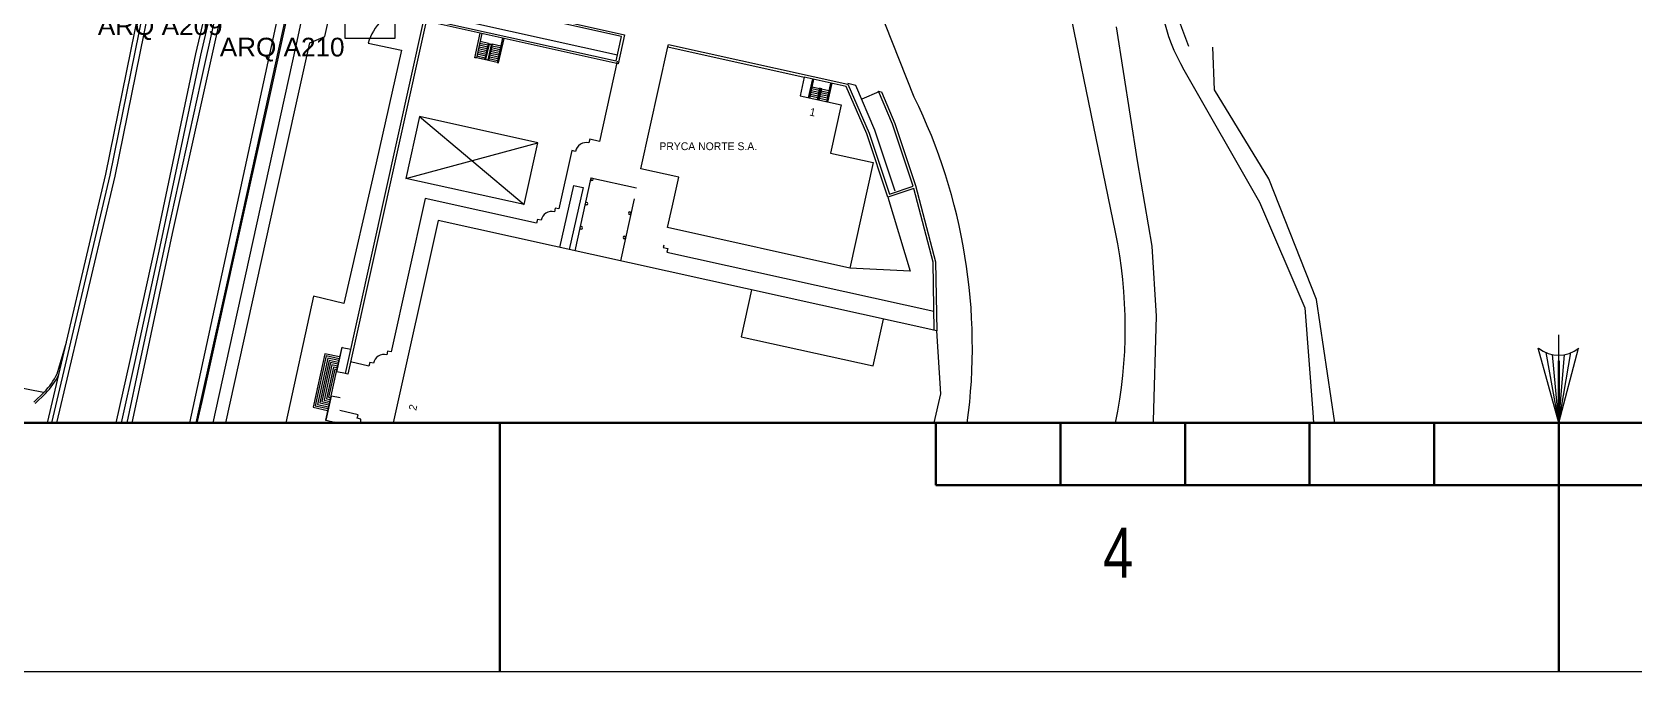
# Model space of a CAD drawing. Header units: millimetres. Extents: x 563164 to 564847, y 4765050 to 4766444.
# Drawn here: x 563760.2 to 564017.4, y 4765050.2 to 4765153 of the extents above; entities that cross this region are included whole.
import ezdxf
from ezdxf.enums import TextEntityAlignment as Align

# ---------------------------------------------------------------- set-up
doc = ezdxf.new("R2010")
doc.units = ezdxf.units.MM
doc.layers.get('0').update_dxf_attribs({"lineweight": 0})
for name, color, linetype, lineweight in [('58 Formato plano y líneas de solape - Planoaren formatua eta gainjartze-marrak', 7, 'Continuous', 0), ('60 Arquetas y armarios existentes - Lehendik dauden kutxatilak eta armairuak', 7, 'Continuous', 0), ('7 Cartografía - Kartografia', 7, 'Continuous', 0), ('Default', 7, 'Continuous', 0)]:
    doc.layers.add(name, color=color, linetype=linetype, lineweight=lineweight)
doc.styles.add('StyleArial', font='arial.ttf')
doc.styles.add('Styledgn105', font='dgn105.shx')

# ---------------------------------------------------------------- blocks, each defined once
blk = doc.blocks.new('OCA99E10')
at = {"layer": '60 Arquetas y armarios existentes - Lehendik dauden kutxatilak eta armairuak', "color": 5, "linetype": 'Continuous', "lineweight": 13, "flags": 128}
blk.add_lwpolyline([(-4, 4), (4, 4), (4, -4), (-4, -4), (-4, 4)], dxfattribs=at)

msp = doc.modelspace()

# ---------------------------------------------------------------- linework, layer by layer
at = {"layer": '58 Formato plano y líneas de solape - Planoaren formatua eta gainjartze-marrak', "color": 7, "linetype": 'Continuous', "lineweight": 0}
msp.add_line((564005.35, 4765090.22), (564005.35, 4765104.37), dxfattribs=at)
at = {"layer": '58 Formato plano y líneas de solape - Planoaren formatua eta gainjartze-marrak', "color": 7, "linetype": 'Continuous', "lineweight": 13}
for q in [(564002.07, 4765102.22), (564003.31, 4765101.54), (564004.33, 4765101.2), (564008.52, 4765102.22), (564007.27, 4765101.54), (564006.25, 4765101.2)]:
    msp.add_line((564005.35, 4765090.22), q, dxfattribs=at)
at = {"layer": '58 Formato plano y líneas de solape - Planoaren formatua eta gainjartze-marrak', "color": 7, "linetype": 'Continuous', "lineweight": 30}
for p, q in [((564005.35, 4765050.22), (564005.35, 4765100.22)), ((563835.35, 4765050.22), (563835.35, 4765090.22)), ((564105.35, 4765090.22), (563905.35, 4765090.22)), ((563905.35, 4765080.22), (563905.35, 4765090.22)), ((563925.35, 4765080.22), (563925.35, 4765090.22)), ((563945.35, 4765080.22), (563945.35, 4765090.22)), ((563965.35, 4765080.22), (563965.35, 4765090.22)), ((563985.35, 4765080.22), (563985.35, 4765090.22)), ((564005.35, 4765080.22), (564005.35, 4765090.22)), ((564105.35, 4765080.22), (563905.35, 4765080.22))]:
    msp.add_line(p, q, dxfattribs=at)
at = {"layer": '58 Formato plano y líneas de solape - Planoaren formatua eta gainjartze-marrak', "color": 7, "linetype": 'Continuous', "lineweight": 0, "flags": 128}
msp.add_lwpolyline([(563164.35, 4766238.22), (564846.35, 4766238.22), (564846.35, 4765050.22), (563164.35, 4765050.22), (563164.35, 4766238.22)], dxfattribs=at)
at = {"layer": '58 Formato plano y líneas de solape - Planoaren formatua eta gainjartze-marrak', "color": 7, "linetype": 'Continuous', "lineweight": 30, "flags": 128}
msp.add_lwpolyline([(563204.35, 4765090.22), (563204.35, 4766198.22), (564806.35, 4766198.22), (564806.35, 4765090.22), (564806.35, 4765090.22), (564806.35, 4765090.22), (564806.35, 4765090.22), (564806.35, 4765090.22), (563204.35, 4765090.22)], dxfattribs=at)
at = {"layer": '58 Formato plano y líneas de solape - Planoaren formatua eta gainjartze-marrak', "color": 7, "linetype": 'Continuous', "lineweight": 13}
msp.add_arc((564005.33, 4765106.27), 5.16, 231.3763, 308.6581, dxfattribs=at)
at = {"layer": '7 Cartografía - Kartografia', "color": 253, "linetype": 'Continuous', "lineweight": 0, "true_color": 0x9a9a9a}
for p, q in [((563819.9, 4765156.98), (563854.23, 4765149.36)), ((563833.15, 4765149.43), (563831.78, 4765149.73)), ((563833.21, 4765149.72), (563831.85, 4765150.02)), ((563833.28, 4765150.01), (563831.91, 4765150.31)), ((563833.34, 4765150.3), (563831.98, 4765150.61)), ((563833.41, 4765150.6), (563832.04, 4765150.9)), ((563833.47, 4765150.89), (563832.11, 4765151.19)), ((563833.54, 4765151.18), (563832.17, 4765151.49)), ((563835.23, 4765149.58), (563833.86, 4765149.88)), ((563835.3, 4765149.87), (563833.93, 4765150.17)), ((563835.36, 4765150.16), (563833.99, 4765150.47)), ((563835.43, 4765150.46), (563834.06, 4765150.76)), ((563835.49, 4765150.75), (563834.12, 4765151.05)), ((563857.98, 4765131.06), (563862.33, 4765150.63)), ((563862.33, 4765150.63), (563884.23, 4765145.77)), ((563833.02, 4765148.84), (563831.65, 4765149.14)), ((563833.08, 4765149.13), (563831.72, 4765149.44)), ((563834.91, 4765148.11), (563833.54, 4765148.42)), ((563834.97, 4765148.41), (563833.6, 4765148.71)), ((563835.04, 4765148.7), (563833.67, 4765149)), ((563835.1, 4765148.99), (563833.73, 4765149.3)), ((563835.17, 4765149.29), (563833.8, 4765149.59)), ((563884.23, 4765145.77), (563883.56, 4765142.76)), ((563885.53, 4765145.48), (563884.86, 4765142.47)), ((563885.1, 4765142.42), (563885.77, 4765145.43)), ((563888.46, 4765144.83), (563887.79, 4765141.82)), ((563888.03, 4765141.77), (563888.7, 4765144.78)), ((563883.56, 4765142.76), (563890.15, 4765141.3)), ((563886.34, 4765142.44), (563885.17, 4765142.7)), ((563886.4, 4765142.73), (563885.23, 4765142.99)), ((563886.47, 4765143.02), (563885.3, 4765143.28)), ((563886.53, 4765143.31), (563885.36, 4765143.57)), ((563886.6, 4765143.61), (563885.43, 4765143.87)), ((563886.66, 4765143.9), (563885.49, 4765144.16)), ((563887.85, 4765142.1), (563886.68, 4765142.36)), ((563887.92, 4765142.39), (563886.74, 4765142.65)), ((563887.98, 4765142.69), (563886.81, 4765142.95)), ((563888.05, 4765142.98), (563886.87, 4765143.24)), ((563888.11, 4765143.27), (563886.94, 4765143.53)), ((563888.18, 4765143.56), (563887, 4765143.82)), ((563896.2, 4765143.39), (563893.44, 4765142.23)), ((563822.44, 4765139.43), (563820.24, 4765129.51)), ((563822.44, 4765139.43), (563839.26, 4765125.29)), ((563841.46, 4765135.21), (563822.44, 4765139.43)), ((563890.15, 4765141.3), (563888.44, 4765133.57)), ((563820.24, 4765129.51), (563841.46, 4765135.21)), ((563839.26, 4765125.29), (563841.46, 4765135.21)), ((563888.44, 4765133.57), (563895.3, 4765132.05)), ((563895.3, 4765132.05), (563891.54, 4765115.11)), ((563839.26, 4765125.29), (563820.24, 4765129.51)), ((563849.98, 4765129.61), (563847.38, 4765117.89)), ((563849.98, 4765129.61), (563857.3, 4765127.98)), ((563864.09, 4765129.71), (563857.98, 4765131.06)), ((563863.01, 4765124.87), (563864.09, 4765129.71)), ((563847.15, 4765128.39), (563844.94, 4765118.43)), ((563848.71, 4765128.05), (563846.5, 4765118.09)), ((563847.15, 4765128.39), (563848.71, 4765128.05)), ((563856.91, 4765126.23), (563854.7, 4765116.27)), ((563862.29, 4765121.6), (563863.01, 4765124.87)), ((563825.44, 4765122.76), (563818.22, 4765090.22)), ((563905.49, 4765105), (563825.44, 4765122.76)), ((563891.54, 4765115.11), (563862.29, 4765121.6)), ((563862.18, 4765117.68), (563905.03, 4765108.17)), ((563875.76, 4765111.59), (563874.1, 4765104.08)), ((563895.28, 4765099.38), (563896.95, 4765106.89)), ((563874.1, 4765104.08), (563895.28, 4765099.38)), ((563906.12, 4765094.92), (563905.49, 4765105)), ((563764.27, 4765098.12), (563765.76, 4765103.18)), ((563810.05, 4765102.36), (563811.42, 4765102.06)), ((563762.08, 4765095.09), (563735.7, 4765100.35)), ((563809.09, 4765098.48), (563808.22, 4765094.57)), ((563810.55, 4765098.15), (563809.19, 4765098.46)), ((563809.69, 4765094.25), (563808.32, 4765094.55)), ((563905.08, 4765090.22), (563906.12, 4765094.92)), ((563807.45, 4765090.65), (563808.82, 4765090.34))]:
    msp.add_line(p, q, dxfattribs=at)
at = {"layer": '7 Cartografía - Kartografia', "color": 253, "linetype": 'Continuous', "lineweight": 0, "true_color": 0x9a9a9a, "flags": 128}
for points in [[(563807.26, 4765152.28), (563816.41, 4765193.56), (563822.77, 4765222.22), (563828.48, 4765248.41), (563828.48, 4765248.41, -0.094734), (563831.01, 4765254.33, 0.124358), (563833.78, 4765262.04), (563833.78, 4765262.04), (563837.67, 4765279.76)], [(563910.4, 4765090.22, 0.148566), (563901.87, 4765142.57), (563901.87, 4765142.57), (563863.48, 4765239.45), (563844.06, 4765250.3)], [(563945.98, 4765150.68), (563944.82, 4765153.68), (563944.82, 4765153.68, -0.292162), (563949.61, 4765177.28, 0.426128), (563948.27, 4765213.84, 0.426128)], [(563945.76, 4765206.32, -0.586193), (563947.37, 4765206.49, -0.323467), (563947.19, 4765182.13, 0.296308), (563945.17, 4765146.92), (563945.17, 4765146.92), (563957.3, 4765125.69), (563964.58, 4765108.7), (563965.85, 4765091.89), (563965.96, 4765090.22)], [(563923.59, 4765172.2), (563934.14, 4765120.88), (563934.14, 4765120.88, -0.101276), (563934.16, 4765090.22, -0.101276)], [(563819.9, 4765156.98, 0.249834), (563814.2, 4765151.25), (563814.2, 4765151.25), (563819.56, 4765150.08), (563815.47, 4765132.01), (563810.32, 4765109.39), (563805.45, 4765110.58), (563800.97, 4765090.22)], [(563854.19, 4765148.34), (563851.33, 4765135.45), (563849.77, 4765135.8), (563849.64, 4765135.22), (563849.64, 4765135.22, 0.414218), (563847.49, 4765133.85), (563847.49, 4765133.85), (563846.9, 4765133.98), (563844.82, 4765124.61), (563844.24, 4765124.74), (563844.11, 4765124.15), (563844.11, 4765124.15, 0.414214), (563841.96, 4765122.78), (563841.96, 4765122.78), (563841.37, 4765122.91), (563841.24, 4765122.33), (563823.38, 4765126.29), (563817.91, 4765101.64), (563817.32, 4765101.77), (563817.19, 4765101.19), (563817.19, 4765101.19, 0.414214), (563815.05, 4765099.82), (563815.05, 4765099.82), (563814.46, 4765099.95), (563814.33, 4765099.36), (563811.38, 4765100.02)], [(563760.55, 4765093.57), (563762.19, 4765095.19), (563762.19, 4765095.19, 0.086171), (563764.27, 4765098.12, 0.086171)], [(563760.76, 4765093.36), (563760.76, 4765093.36), (563762.4, 4765094.98), (563762.4, 4765094.98, 0.086171), (563764.54, 4765097.99, 0.086171)], [(563813.02, 4765090.22, -0.086132), (563813.05, 4765090.84), (563813.05, 4765090.84), (563812.47, 4765090.97), (563812.6, 4765091.55), (563809.64, 4765092.21)]]:
    msp.add_lwpolyline(points, format="xyb", dxfattribs=at)
for points in [[(563827.08, 4765277.82), (563821.74, 4765253.93), (563816.26, 4765228.94), (563807.62, 4765190.3), (563803.69, 4765172.49), (563799.89, 4765156.38), (563785.53, 4765090.22)], [(563764.25, 4765090.22), (563773.58, 4765129.87), (563781.62, 4765169.45), (563798.42, 4765245.16), (563796.54, 4765252.99)], [(563762.71, 4765090.22), (563772.12, 4765130.19), (563780.14, 4765169.75)], [(563763.43, 4765090.22), (563772.8, 4765130.04), (563780.83, 4765169.61)], [(563775.51, 4765090.22), (563777.63, 4765100.11), (563782.04, 4765120.8), (563787.37, 4765144.89), (563792.06, 4765166.1)], [(563776.33, 4765090.22), (563778.41, 4765099.94), (563782.82, 4765120.63), (563788.15, 4765144.72), (563792.84, 4765165.93)], [(563790.38, 4765166.11), (563786.49, 4765149.5), (563779.99, 4765118.71)], [(563791.16, 4765165.92), (563791.16, 4765165.92), (563787.27, 4765149.32), (563780.78, 4765118.55)], [(563802.56, 4765162.72), (563798.27, 4765143.2), (563792.57, 4765117.42), (563787.3, 4765093.69), (563786.53, 4765090.22)], [(563802.75, 4765162.68), (563798.47, 4765143.16), (563792.76, 4765117.37), (563787.5, 4765093.65), (563786.73, 4765090.22)], [(563789.33, 4765090.22), (563791.36, 4765099.51), (563802.71, 4765151.09), (563805.13, 4765162.32)], [(563810.55, 4765098.15), (563823.22, 4765155.21), (563854.02, 4765148.38), (563854.88, 4765152.28), (563832.67, 4765157.21), (563832.76, 4765157.6), (563855.36, 4765152.59), (563854.32, 4765147.9), (563823.52, 4765154.74), (563810.94, 4765098.07), (563810.55, 4765098.15)], [(563791.35, 4765090.22), (563799.2, 4765125.95), (563804.82, 4765151.26), (563807.26, 4765152.28)], [(563832.45, 4765152.76), (563831.59, 4765148.85), (563831.34, 4765148.9), (563832.21, 4765152.81)], [(563934.28, 4765153.88), (563937.65, 4765132.33), (563940, 4765118.62), (563940.72, 4765107.37), (563940.25, 4765090.56), (563940.2, 4765090.22)], [(563832.97, 4765148.64), (563833.54, 4765151.18), (563834.12, 4765151.05), (563833.54, 4765148.42), (563831.59, 4765148.85)], [(563831.61, 4765148.95), (563833.46, 4765148.54), (563834, 4765150.98), (563833.61, 4765151.06), (563833.07, 4765148.62)], [(563835.77, 4765152.02), (563834.91, 4765148.11), (563835.15, 4765148.06), (563836.02, 4765151.96)], [(563862.33, 4765150.63), (563862.41, 4765151.02), (563891.24, 4765144.63), (563894.64, 4765136.79), (563897.9, 4765127), (563901.69, 4765128.28), (563898.38, 4765138.21), (563896.13, 4765143.54), (563896.61, 4765143.43), (563898.76, 4765138.35), (563902.08, 4765128.39), (563905.29, 4765116.1), (563905.49, 4765105)], [(563969.41, 4765090.22), (563966.47, 4765110.04), (563958.82, 4765129.45), (563950.09, 4765143.76), (563949.79, 4765150.61)], [(563905.09, 4765105.09), (563904.89, 4765116.04), (563901.8, 4765127.89), (563897.65, 4765126.49), (563894.26, 4765136.65), (563890.95, 4765144.28), (563884.23, 4765145.77)], [(563898.82, 4765127.43), (563895.54, 4765137.26), (563892.5, 4765144.45), (563891.2, 4765144.74)], [(563886.62, 4765142.08), (563887.03, 4765143.92), (563886.68, 4765144), (563886.28, 4765142.16)], [(563886.52, 4765142.1), (563886.91, 4765143.85), (563886.76, 4765143.88), (563886.37, 4765142.14)], [(563897.65, 4765126.49), (563901.2, 4765114.61), (563891.54, 4765115.11)], [(563780, 4765118.72), (563775.95, 4765100.25), (563773.71, 4765090.22)], [(563780.78, 4765118.55), (563776.73, 4765100.08), (563774.53, 4765090.22)], [(563861.66, 4765118.77), (563861.58, 4765118.43), (563862.31, 4765118.27), (563862.18, 4765117.68), (563905.03, 4765108.17)], [(563809.61, 4765100.82), (563807.27, 4765101.34), (563805.36, 4765092.75), (563807.7, 4765092.23)], [(563809.54, 4765100.53), (563807.49, 4765100.98), (563805.72, 4765092.98), (563807.77, 4765092.52)], [(563809.19, 4765098.46), (563810.05, 4765102.36), (563809.96, 4765102.38), (563809.09, 4765098.48), (563809.19, 4765098.46)], [(563809.48, 4765100.24), (563807.72, 4765100.63), (563806.07, 4765093.21), (563807.83, 4765092.82)], [(563809.41, 4765099.94), (563807.95, 4765100.27), (563806.43, 4765093.43), (563807.9, 4765093.11)], [(563809.35, 4765099.65), (563808.18, 4765099.91), (563806.79, 4765093.66), (563807.96, 4765093.4)], [(563809.28, 4765099.36), (563808.4, 4765099.55), (563807.15, 4765093.89), (563808.03, 4765093.69)], [(563809.22, 4765099.06), (563808.63, 4765099.19), (563807.51, 4765094.12), (563808.09, 4765093.99)], [(563809.15, 4765098.77), (563808.86, 4765098.84), (563807.86, 4765094.35), (563808.16, 4765094.28)], [(563807.45, 4765090.65), (563808.32, 4765094.55), (563808.22, 4765094.57), (563807.36, 4765090.67), (563807.45, 4765090.65)], [(563808.79, 4765090.22), (563809.2, 4765090.22), (563809.21, 4765090.26), (563808.82, 4765090.34), (563808.79, 4765090.22)]]:
    msp.add_lwpolyline(points, dxfattribs=at)
at = {"layer": '7 Cartografía - Kartografia', "color": 253, "linetype": 'Continuous', "lineweight": 0, "true_color": 0x9a9a9a}
for centre, start, end in [((563850.13, 4765129.37), 0, 180), ((563850.13, 4765129.37), 180, 0), ((563849.26, 4765125.46), 0, 180), ((563849.26, 4765125.46), 180, 0), ((563856.2, 4765123.93), 0, 180), ((563856.2, 4765123.93), 180, 0), ((563848.4, 4765121.56), 0, 180), ((563848.4, 4765121.56), 180, 0), ((563855.33, 4765120.02), 0, 180), ((563855.33, 4765120.02), 180, 0)]:
    msp.add_arc(centre, 0.2, start, end, dxfattribs=at)

# ---------------------------------------------------------------- block references
at = {"color": 7, "linetype": 'Continuous', "lineweight": 0}
msp.add_blockref('OCA99E10', (563814.51, 4765155.98), dxfattribs=at)

# ---------------------------------------------------------------- texts
at = {"layer": '58 Formato plano y líneas de solape - Planoaren formatua eta gainjartze-marrak', "color": 7, "linetype": 'Continuous', "lineweight": 30, "style": 'StyleArial', "width": 0.776663}
msp.add_text('4', height=8, dxfattribs=at).set_placement((563934.63, 4765065.38), align=Align.CENTER)
at = {"layer": '7 Cartografía - Kartografia', "color": 253, "linetype": 'Continuous', "lineweight": 0, "true_color": 0x9a9a9a, "style": 'Styledgn105'}
for s, rotation, p in [('1', 347.4871, (563884.98, 4765139.64)), ('2', 77.4871, (563821.91, 4765092.13))]:
    msp.add_text(s, height=1.25, rotation=rotation, dxfattribs=at).set_placement(p)
msp.add_text('PRYCA NORTE S.A.', height=1.25, dxfattribs=at).set_placement((563860.96, 4765134.05))
at = {"layer": 'Default', "color": 4, "linetype": 'Continuous', "lineweight": 0, "style": 'StyleArial'}
for s, p in [('ARQ A209', (563770.81, 4765155.55)), ('ARQ A210', (563790.39, 4765152.1))]:
    msp.add_text(s, height=3, dxfattribs=at).set_placement(p, align=Align.TOP_LEFT)

doc.saveas('drawing.dxf')
